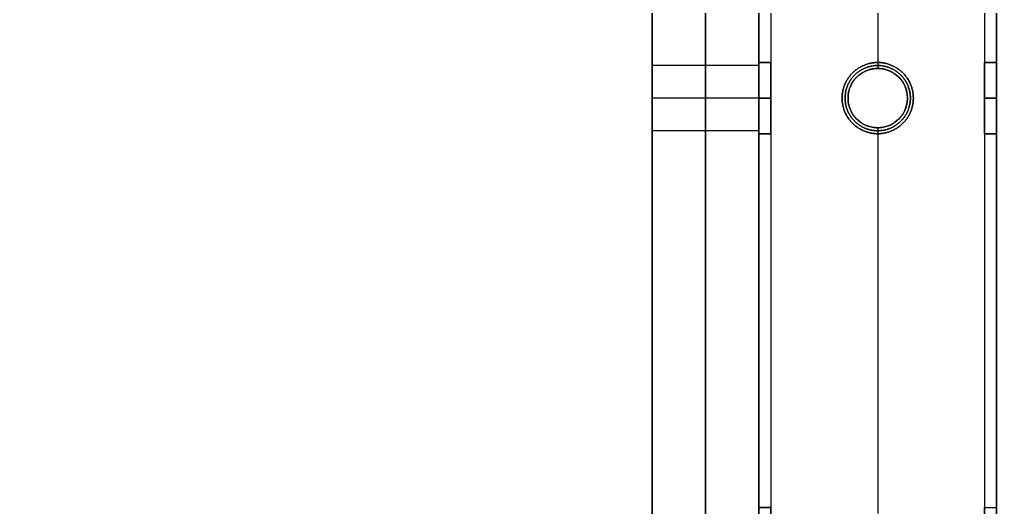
# Model space of a CAD drawing. Header units: millimetres. Extents: x -6529 to 809, y -8611 to 207.
# Drawn here: x 644.5 to 809, y 42.9 to 125.1 of the extents above; entities that cross this region are included whole.
import ezdxf

# ---------------------------------------------------------------- set-up
doc = ezdxf.new("R2010")
doc.units = ezdxf.units.MM
doc.header["$MEASUREMENT"] = 0
doc.layers.add('platen', color=7, linetype='Continuous', true_color=0x007f00)
doc.layers.add('staal', color=5, linetype='Continuous', true_color=0x0000ff)

# ---------------------------------------------------------------- blocks, each defined once
blk = doc.blocks.new('plaat base')
at = {"layer": 'platen'}
for points in [[(1258, -300), (1258, -121), (1258, 58)], [(1258, -300, 18), (1258, -121, 18), (1258, 58, 18)], [(1258, -300, 9), (1258, -121, 9), (1258, 58, 9)]]:
    blk.add_open_spline(points, degree=2, dxfattribs=at)
blk = doc.blocks.new('top plaat')
at = {"layer": 'platen'}
for p, q in [((1296, -50), (1296, -50, 18)), ((1290.5, -55.5), (1290.5, -55.5, 18)), ((1301.5, -55.5), (1301.5, -55.5, 18)), ((1296, -61), (1296, -61, 18))]:
    blk.add_line(p, q, dxfattribs=at)
for points in [[(1316, -1236), (1316, -927), (1316, -618), (1316, -309), (1316, 0)], [(1316, -1236, 18), (1316, -927, 18), (1316, -618, 18), (1316, -309, 18), (1316, 0, 18)], [(1316, -1236, 9), (1316, -927, 9), (1316, -618, 9), (1316, -309, 9), (1316, 0, 9)]]:
    blk.add_open_spline(points, degree=2, knots=[7292.2246, 7292.2246, 7292.2246, 7911.517745, 7911.517745, 8530.810891, 8530.810891, 8530.810891], dxfattribs=at)
for points, knots in [([(1290.5, -55.5), (1290.5, -50), (1296, -50), (1301.5, -50), (1301.5, -55.5), (1301.5, -61), (1296, -61), (1290.5, -61), (1290.5, -55.5)], [-31.415927, -31.415927, -31.415927, -23.561945, -23.561945, -15.707963, -15.707963, -7.853982, -7.853982, 0, 0, 0]), ([(1290.5, -55.5, 18), (1290.5, -50, 18), (1296, -50, 18), (1301.5, -50, 18), (1301.5, -55.5, 18), (1301.5, -61, 18), (1296, -61, 18), (1290.5, -61, 18), (1290.5, -55.5, 18)], [-31.415927, -31.415927, -31.415927, -23.561945, -23.561945, -15.707963, -15.707963, -7.853982, -7.853982, 0, 0, 0]), ([(1290.5, -55.5, 9), (1290.5, -61, 9), (1296, -61, 9), (1301.5, -61, 9), (1301.5, -55.5, 9), (1301.5, -50, 9), (1296, -50, 9), (1290.5, -50, 9), (1290.5, -55.5, 9)], [0, 0, 0, 7.853982, 7.853982, 15.707963, 15.707963, 23.561945, 23.561945, 31.415927, 31.415927, 31.415927])]:
    blk.add_rational_spline(points, [1, 0.707106781187, 1, 0.707106781187, 1, 0.707106781187, 1, 0.707106781187, 1], degree=2, knots=knots, dxfattribs=at)
blk = doc.blocks.new('plaat laag')
at = {"layer": 'platen'}
for p, q in [((-4.02, -1214.99, -38), (13.98, -1215.05, -38)), ((-4.03, -1220.49, -43.5), (13.96, -1220.55, -43.5)), ((-4.03, -1220.49, -32.5), (13.96, -1220.55, -32.5)), ((-4.05, -1225.99, -38), (13.95, -1226.05, -38))]:
    blk.add_line(p, q, dxfattribs=at)
for points in [[(-0.19, -58, 300), (-2.18, -658, 300), (-4.16, -1257.99, 300)], [(17.81, -58.06, 300), (15.82, -658.06, 300), (13.84, -1258.05, 300)], [(-3.17, -957.99, 600), (-3.76, -1136.99, 600), (-4.35, -1315.99, 600)], [(-4.16, -1257.99, -58), (-3.66, -1107.99, -58), (-3.17, -957.99, -58)], [(5.83, -958.02, 600), (5.24, -1137.02, 600), (4.65, -1316.02, 600)], [(4.84, -1258.02, -58), (5.34, -1108.02, -58), (5.83, -958.02, -58)], [(14.83, -958.05, 600), (14.24, -1137.05, 600), (13.65, -1316.05, 600)], [(13.84, -1258.05, -58), (14.34, -1108.05, -58), (14.83, -958.05, -58)]]:
    blk.add_open_spline(points, degree=2, dxfattribs=at)
for points in [[(-4.03, -1220.49, -43.5), (-4.05, -1225.99, -43.5), (-4.05, -1225.99, -38), (-4.05, -1225.99, -32.5), (-4.03, -1220.49, -32.5), (-4.02, -1214.99, -32.5), (-4.02, -1214.99, -38), (-4.02, -1214.99, -43.5), (-4.03, -1220.49, -43.5)], [(13.96, -1220.55, -43.5), (13.95, -1226.05, -43.5), (13.95, -1226.05, -38), (13.95, -1226.05, -32.5), (13.96, -1220.55, -32.5), (13.98, -1215.05, -32.5), (13.98, -1215.05, -38), (13.98, -1215.05, -43.5), (13.96, -1220.55, -43.5)]]:
    blk.add_rational_spline(points, [1, 0.707106781187, 1, 0.707106781187, 1, 0.707106781187, 1, 0.707106781187, 1], degree=2, knots=[-31.415927, -31.415927, -31.415927, -23.561945, -23.561945, -15.707963, -15.707963, -7.853982, -7.853982, 0, 0, 0], dxfattribs=at)

msp = doc.modelspace()

# ---------------------------------------------------------------- linework, layer by layer
at = {"layer": 'staal'}
for p, q in [((769.03, 117.87, 20), (771.03, 117.87, 20)), ((771.03, 117.87, 696), (769.03, 117.87, 696)), ((789.03, 117.87, 714), (789.03, 117.87, 716)), ((789.03, 117.87, 676), (789.03, 117.87, 678)), ((789.03, 116.87, 38), (789.03, 116.87, 40)), ((789.03, 116.87), (789.03, 116.87, 2)), ((807.03, 117.87, 20), (809.03, 117.87, 20)), ((809.03, 117.87, 696), (807.03, 117.87, 696)), ((769.03, 111.87, 14), (771.03, 111.87, 14)), ((769.03, 111.87, 26), (771.03, 111.87, 26)), ((771.03, 111.87, 690), (769.03, 111.87, 690)), ((771.03, 111.87, 702), (769.03, 111.87, 702)), ((783.03, 111.87, 714), (783.03, 111.87, 716)), ((783.03, 111.87, 676), (783.03, 111.87, 678)), ((784.03, 111.87), (784.03, 111.87, 2)), ((784.03, 111.87, 38), (784.03, 111.87, 40)), ((794.03, 111.87, 38), (794.03, 111.87, 40)), ((794.03, 111.87), (794.03, 111.87, 2)), ((795.03, 111.87, 714), (795.03, 111.87, 716)), ((795.03, 111.87, 676), (795.03, 111.87, 678)), ((807.03, 111.87, 14), (809.03, 111.87, 14)), ((807.03, 111.87, 26), (809.03, 111.87, 26)), ((809.03, 111.87, 690), (807.03, 111.87, 690)), ((809.03, 111.87, 702), (807.03, 111.87, 702)), ((769.03, 105.87, 20), (771.03, 105.87, 20)), ((771.03, 105.87, 696), (769.03, 105.87, 696)), ((789.03, 106.87, 38), (789.03, 106.87, 40)), ((789.03, 106.87), (789.03, 106.87, 2)), ((789.03, 105.87, 714), (789.03, 105.87, 716)), ((789.03, 105.87, 676), (789.03, 105.87, 678)), ((807.03, 105.87, 20), (809.03, 105.87, 20)), ((809.03, 105.87, 696), (807.03, 105.87, 696)), ((769.03, 42.87, 20), (771.03, 42.87, 20)), ((771.03, 42.87, 696), (769.03, 42.87, 696)), ((807.03, 42.87, 20), (809.03, 42.87, 20))]:
    msp.add_line(p, q, dxfattribs=at)
for points in [[(-506.97, 207.37), (809.03, 207.37), (809.03, -1108.63), (-506.97, -1108.63)], [(-466.97, 167.37), (769.03, 167.37), (769.03, -1068.63), (-466.97, -1068.63)]]:
    msp.add_lwpolyline(points, close=True, dxfattribs=at)
for centre in [(789.03, 111.87), (789.03, 111.87, 39), (789.03, 111.87, 1)]:
    msp.add_circle(centre, 5, dxfattribs=at)
for points in [[(809.03, 207.37), (809.03, -450.63), (809.03, -1108.63)], [(809.03, 207.37, 40), (809.03, -450.63, 40), (809.03, -1108.63, 40)], [(809.03, 207.37, 20), (809.03, 162.62, 20), (809.03, 117.87, 20)], [(809.03, 207.37, 676), (809.03, -450.63, 676), (809.03, -1108.63, 676)], [(809.03, 207.37, 716), (809.03, -450.63, 716), (809.03, -1108.63, 716)], [(809.03, 207.37, 696), (809.03, 162.62, 696), (809.03, 117.87, 696)], [(807.03, 205.37, 38), (807.03, -450.63, 38), (807.03, -1106.63, 38)], [(807.03, 205.37, 2), (807.03, -450.63, 2), (807.03, -1106.63, 2)], [(807.03, 205.37, 20), (807.03, 161.62, 20), (807.03, 117.87, 20)], [(807.03, 205.37, 714), (807.03, -450.63, 714), (807.03, -1106.63, 714)], [(807.03, 205.37, 678), (807.03, -450.63, 678), (807.03, -1106.63, 678)], [(807.03, 205.37, 696), (807.03, 161.62, 696), (807.03, 117.87, 696)], [(789.03, 187.37, 40), (789.03, 152.12, 40), (789.03, 116.87, 40)], [(789.03, 187.37, 38), (789.03, 152.12, 38), (789.03, 116.87, 38)], [(789.03, 187.37, 2), (789.03, 152.12, 2), (789.03, 116.87, 2)], [(789.03, 187.37), (789.03, 152.12), (789.03, 116.87)], [(789.03, 187.37, 716), (789.03, 152.62, 716), (789.03, 117.87, 716)], [(789.03, 187.37, 714), (789.03, 152.62, 714), (789.03, 117.87, 714)], [(789.03, 187.37, 678), (789.03, 152.62, 678), (789.03, 117.87, 678)], [(789.03, 187.37, 676), (789.03, 152.62, 676), (789.03, 117.87, 676)], [(771.03, 169.37, 38), (771.03, -450.63, 38), (771.03, -1070.63, 38)], [(771.03, 169.37, 2), (771.03, -450.63, 2), (771.03, -1070.63, 2)], [(771.03, 169.37, 20), (771.03, 143.62, 20), (771.03, 117.87, 20)], [(771.03, 169.37, 714), (771.03, -450.63, 714), (771.03, -1070.63, 714)], [(771.03, 169.37, 678), (771.03, -450.63, 678), (771.03, -1070.63, 678)], [(771.03, 169.37, 696), (771.03, 143.62, 696), (771.03, 117.87, 696)], [(769.03, 167.37), (769.03, -450.63), (769.03, -1068.63)], [(769.03, 167.37, 40), (769.03, -450.63, 40), (769.03, -1068.63, 40)], [(769.03, 167.37, 20), (769.03, 142.62, 20), (769.03, 117.87, 20)], [(769.03, 167.37, 676), (769.03, -450.63, 676), (769.03, -1068.63, 676)], [(769.03, 167.37, 716), (769.03, -450.63, 716), (769.03, -1068.63, 716)], [(769.03, 167.37, 696), (769.03, 142.62, 696), (769.03, 117.87, 696)], [(769.03, 105.87, 20), (769.03, 74.37, 20), (769.03, 42.87, 20)], [(769.03, 105.87, 696), (769.03, 74.37, 696), (769.03, 42.87, 696)], [(771.03, 105.87, 20), (771.03, 74.37, 20), (771.03, 42.87, 20)], [(771.03, 105.87, 696), (771.03, 74.37, 696), (771.03, 42.87, 696)], [(789.03, 106.87, 40), (789.03, 74.37, 40), (789.03, 41.87, 40)], [(789.03, 106.87, 38), (789.03, 74.37, 38), (789.03, 41.87, 38)], [(789.03, 106.87, 2), (789.03, 74.37, 2), (789.03, 41.87, 2)], [(789.03, 106.87), (789.03, 74.37), (789.03, 41.87)], [(789.03, 105.87, 716), (789.03, 74.37, 716), (789.03, 42.87, 716)], [(789.03, 105.87, 714), (789.03, 74.37, 714), (789.03, 42.87, 714)], [(789.03, 105.87, 678), (789.03, 74.37, 678), (789.03, 42.87, 678)], [(789.03, 105.87, 676), (789.03, 74.37, 676), (789.03, 42.87, 676)], [(807.03, 105.87, 20), (807.03, 74.37, 20), (807.03, 42.87, 20)], [(807.03, 105.87, 696), (807.03, 74.37, 696), (807.03, 42.87, 696)], [(809.03, 105.87, 20), (809.03, 74.37, 20), (809.03, 42.87, 20)], [(809.03, 105.87, 696), (809.03, 74.37, 696), (809.03, 42.87, 696)]]:
    msp.add_open_spline(points, degree=2, dxfattribs=at)
for points, knots in [([(769.03, 111.87, 14), (769.03, 105.87, 14), (769.03, 105.87, 20), (769.03, 105.87, 26), (769.03, 111.87, 26), (769.03, 117.87, 26), (769.03, 117.87, 20), (769.03, 117.87, 14), (769.03, 111.87, 14)], [-31.415927, -31.415927, -31.415927, -23.561945, -23.561945, -15.707963, -15.707963, -7.853982, -7.853982, 0, 0, 0]), ([(769.03, 111.87, 690), (769.03, 105.87, 690), (769.03, 105.87, 696), (769.03, 105.87, 702), (769.03, 111.87, 702), (769.03, 117.87, 702), (769.03, 117.87, 696), (769.03, 117.87, 690), (769.03, 111.87, 690)], [-31.415927, -31.415927, -31.415927, -23.561945, -23.561945, -15.707963, -15.707963, -7.853982, -7.853982, 0, 0, 0]), ([(771.03, 111.87, 14), (771.03, 117.87, 14), (771.03, 117.87, 20), (771.03, 117.87, 26), (771.03, 111.87, 26), (771.03, 105.87, 26), (771.03, 105.87, 20), (771.03, 105.87, 14), (771.03, 111.87, 14)], [0, 0, 0, 7.853982, 7.853982, 15.707963, 15.707963, 23.561945, 23.561945, 31.415927, 31.415927, 31.415927]), ([(771.03, 111.87, 690), (771.03, 117.87, 690), (771.03, 117.87, 696), (771.03, 117.87, 702), (771.03, 111.87, 702), (771.03, 105.87, 702), (771.03, 105.87, 696), (771.03, 105.87, 690), (771.03, 111.87, 690)], [0, 0, 0, 7.853982, 7.853982, 15.707963, 15.707963, 23.561945, 23.561945, 31.415927, 31.415927, 31.415927]), ([(783.03, 111.87, 716), (783.03, 105.87, 716), (789.03, 105.87, 716), (795.03, 105.87, 716), (795.03, 111.87, 716), (795.03, 117.87, 716), (789.03, 117.87, 716), (783.03, 117.87, 716), (783.03, 111.87, 716)], [-31.415927, -31.415927, -31.415927, -23.561945, -23.561945, -15.707963, -15.707963, -7.853982, -7.853982, 0, 0, 0]), ([(783.03, 111.87, 714), (783.03, 117.87, 714), (789.03, 117.87, 714), (795.03, 117.87, 714), (795.03, 111.87, 714), (795.03, 105.87, 714), (789.03, 105.87, 714), (783.03, 105.87, 714), (783.03, 111.87, 714)], [0, 0, 0, 7.853982, 7.853982, 15.707963, 15.707963, 23.561945, 23.561945, 31.415927, 31.415927, 31.415927]), ([(783.03, 111.87, 678), (783.03, 105.87, 678), (789.03, 105.87, 678), (795.03, 105.87, 678), (795.03, 111.87, 678), (795.03, 117.87, 678), (789.03, 117.87, 678), (783.03, 117.87, 678), (783.03, 111.87, 678)], [-31.415927, -31.415927, -31.415927, -23.561945, -23.561945, -15.707963, -15.707963, -7.853982, -7.853982, 0, 0, 0]), ([(783.03, 111.87, 676), (783.03, 117.87, 676), (789.03, 117.87, 676), (795.03, 117.87, 676), (795.03, 111.87, 676), (795.03, 105.87, 676), (789.03, 105.87, 676), (783.03, 105.87, 676), (783.03, 111.87, 676)], [0, 0, 0, 7.853982, 7.853982, 15.707963, 15.707963, 23.561945, 23.561945, 31.415927, 31.415927, 31.415927]), ([(784.03, 111.87, 40), (784.03, 106.87, 40), (789.03, 106.87, 40), (794.03, 106.87, 40), (794.03, 111.87, 40), (794.03, 116.87, 40), (789.03, 116.87, 40), (784.03, 116.87, 40), (784.03, 111.87, 40)], [-31.415927, -31.415927, -31.415927, -23.561945, -23.561945, -15.707963, -15.707963, -7.853982, -7.853982, 0, 0, 0]), ([(784.03, 111.87, 38), (784.03, 116.87, 38), (789.03, 116.87, 38), (794.03, 116.87, 38), (794.03, 111.87, 38), (794.03, 106.87, 38), (789.03, 106.87, 38), (784.03, 106.87, 38), (784.03, 111.87, 38)], [0, 0, 0, 7.853982, 7.853982, 15.707963, 15.707963, 23.561945, 23.561945, 31.415927, 31.415927, 31.415927]), ([(784.03, 111.87, 2), (784.03, 106.87, 2), (789.03, 106.87, 2), (794.03, 106.87, 2), (794.03, 111.87, 2), (794.03, 116.87, 2), (789.03, 116.87, 2), (784.03, 116.87, 2), (784.03, 111.87, 2)], [-31.415927, -31.415927, -31.415927, -23.561945, -23.561945, -15.707963, -15.707963, -7.853982, -7.853982, 0, 0, 0]), ([(807.03, 111.87, 14), (807.03, 105.87, 14), (807.03, 105.87, 20), (807.03, 105.87, 26), (807.03, 111.87, 26), (807.03, 117.87, 26), (807.03, 117.87, 20), (807.03, 117.87, 14), (807.03, 111.87, 14)], [-31.415927, -31.415927, -31.415927, -23.561945, -23.561945, -15.707963, -15.707963, -7.853982, -7.853982, 0, 0, 0]), ([(807.03, 111.87, 690), (807.03, 105.87, 690), (807.03, 105.87, 696), (807.03, 105.87, 702), (807.03, 111.87, 702), (807.03, 117.87, 702), (807.03, 117.87, 696), (807.03, 117.87, 690), (807.03, 111.87, 690)], [-31.415927, -31.415927, -31.415927, -23.561945, -23.561945, -15.707963, -15.707963, -7.853982, -7.853982, 0, 0, 0]), ([(809.03, 111.87, 14), (809.03, 117.87, 14), (809.03, 117.87, 20), (809.03, 117.87, 26), (809.03, 111.87, 26), (809.03, 105.87, 26), (809.03, 105.87, 20), (809.03, 105.87, 14), (809.03, 111.87, 14)], [0, 0, 0, 7.853982, 7.853982, 15.707963, 15.707963, 23.561945, 23.561945, 31.415927, 31.415927, 31.415927]), ([(809.03, 111.87, 690), (809.03, 117.87, 690), (809.03, 117.87, 696), (809.03, 117.87, 702), (809.03, 111.87, 702), (809.03, 105.87, 702), (809.03, 105.87, 696), (809.03, 105.87, 690), (809.03, 111.87, 690)], [0, 0, 0, 7.853982, 7.853982, 15.707963, 15.707963, 23.561945, 23.561945, 31.415927, 31.415927, 31.415927]), ([(769.03, 36.87, 14), (769.03, 30.87, 14), (769.03, 30.87, 20), (769.03, 30.87, 26), (769.03, 36.87, 26), (769.03, 42.87, 26), (769.03, 42.87, 20), (769.03, 42.87, 14), (769.03, 36.87, 14)], [-31.415927, -31.415927, -31.415927, -23.561945, -23.561945, -15.707963, -15.707963, -7.853982, -7.853982, 0, 0, 0]), ([(769.03, 36.87, 690), (769.03, 30.87, 690), (769.03, 30.87, 696), (769.03, 30.87, 702), (769.03, 36.87, 702), (769.03, 42.87, 702), (769.03, 42.87, 696), (769.03, 42.87, 690), (769.03, 36.87, 690)], [-31.415927, -31.415927, -31.415927, -23.561945, -23.561945, -15.707963, -15.707963, -7.853982, -7.853982, 0, 0, 0]), ([(771.03, 36.87, 14), (771.03, 42.87, 14), (771.03, 42.87, 20), (771.03, 42.87, 26), (771.03, 36.87, 26), (771.03, 30.87, 26), (771.03, 30.87, 20), (771.03, 30.87, 14), (771.03, 36.87, 14)], [0, 0, 0, 7.853982, 7.853982, 15.707963, 15.707963, 23.561945, 23.561945, 31.415927, 31.415927, 31.415927]), ([(807.03, 36.87, 14), (807.03, 30.87, 14), (807.03, 30.87, 20), (807.03, 30.87, 26), (807.03, 36.87, 26), (807.03, 42.87, 26), (807.03, 42.87, 20), (807.03, 42.87, 14), (807.03, 36.87, 14)], [-31.415927, -31.415927, -31.415927, -23.561945, -23.561945, -15.707963, -15.707963, -7.853982, -7.853982, 0, 0, 0]), ([(809.03, 36.87, 14), (809.03, 42.87, 14), (809.03, 42.87, 20), (809.03, 42.87, 26), (809.03, 36.87, 26), (809.03, 30.87, 26), (809.03, 30.87, 20), (809.03, 30.87, 14), (809.03, 36.87, 14)], [0, 0, 0, 7.853982, 7.853982, 15.707963, 15.707963, 23.561945, 23.561945, 31.415927, 31.415927, 31.415927])]:
    msp.add_rational_spline(points, [1, 0.707106781187, 1, 0.707106781187, 1, 0.707106781187, 1, 0.707106781187, 1], degree=2, knots=knots, dxfattribs=at)

# ---------------------------------------------------------------- block references
at = {"layer": 'platen'}
for name, p in [('plaat base', (-506.97, 149.37, 40)), ('top plaat', (-506.97, 167.37, 716))]:
    msp.add_blockref(name, p, dxfattribs=at)
at = {"layer": 'platen', "rotation": 180.1894193054993}
msp.add_blockref('plaat laag', (769.03, -1108.63, 58), dxfattribs=at)

doc.saveas('drawing.dxf')
